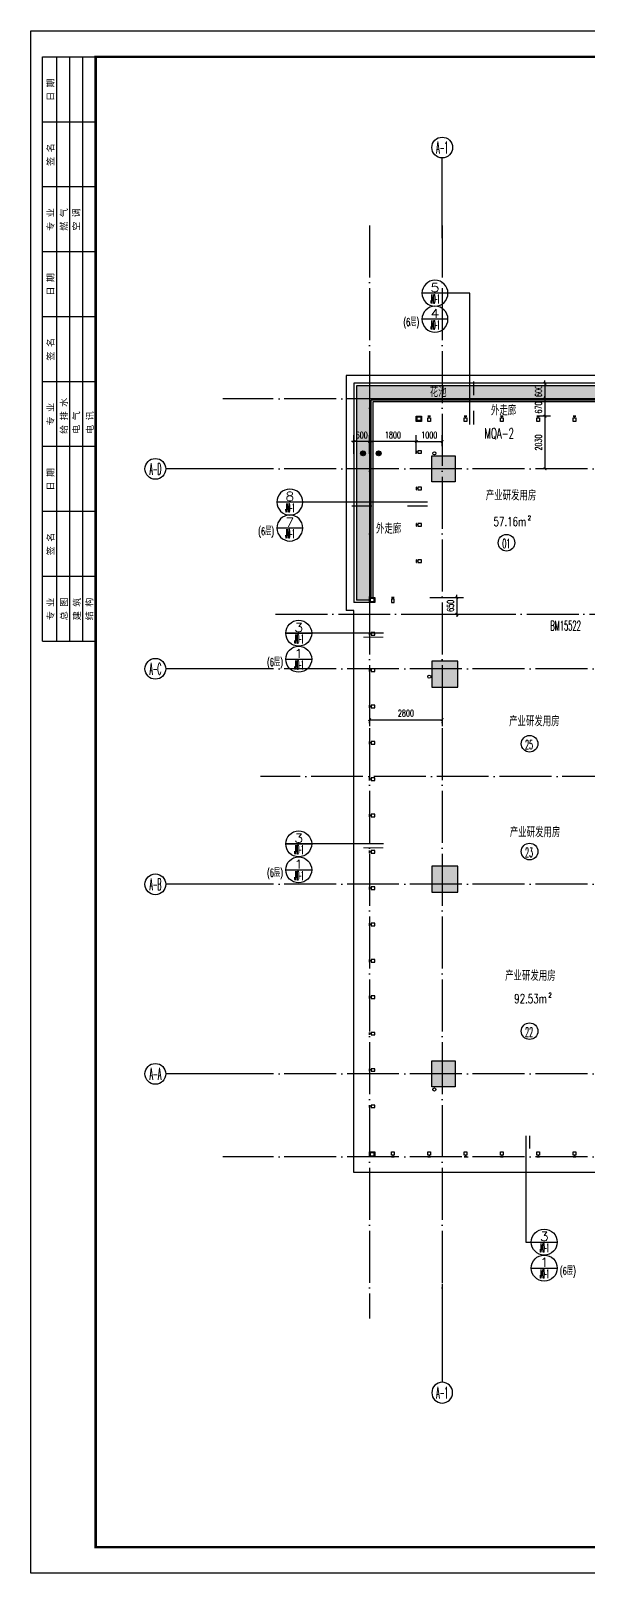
# Model space of a CAD drawing. Extents: x 1980812 to 2578970, y -669191 to 284498.
# Drawn here: x 1980812 to 2002292, y 216202 to 275602 of the extents above; entities that cross this region are included whole.
import ezdxf
from ezdxf.enums import TextEntityAlignment as Align

# ---------------------------------------------------------------- set-up
doc = ezdxf.new("R2010")
doc.units = 0
doc.header["$LTSCALE"] = 1000
doc.header["$MEASUREMENT"] = 0
doc.linetypes.add('DOTE', pattern=[2.42, 2, -0.2, 0.02, -0.2])
for name, color, linetype in [('A-FLOR-LAND', 74, 'Continuous'), ('AXIS', 3, 'Continuous'), ('AXIS_TEXT', 7, 'Continuous'), ('COLU', 6, 'Continuous'), ('COLU_HATCH', 251, 'Continuous'), ('CURTWALL', 2, 'Continuous'), ('dote', 1, 'DOTE'), ('J-A栋塔楼平面图$0$EQUIP_地漏', 255, 'Continuous'), ('J-A栋塔楼平面图$0$VPIPE-废水', 30, 'Continuous'), ('J-A栋塔楼平面图$0$VPIPE-雨水', 141, 'Continuous'), ('TK', 1, 'Continuous'), ('WALL', 4, 'Continuous'), ('WINDOW', 2, 'Continuous'), ('幕墙编号', 14, 'Continuous'), ('房号', 231, 'Continuous'), ('房间名称', 7, 'Continuous'), ('栏杆', 143, 'Continuous'), ('看线', 66, 'Continuous'), ('窗户分隔', 133, 'Continuous'), ('节点', 3, 'Continuous'), ('详细标注', 231, 'Continuous'), ('门窗编号', 56, 'Continuous'), ('门窗编号（回迁图纸）', 56, 'Continuous')]:
    doc.layers.add(name, color=color, linetype=linetype)
doc.styles.add('_TCH_AXIS', font='COMPLEX', dxfattribs={"bigfont": 'GBCBIG'})
doc.styles.add('_TCH_DIM_T3', font='SIMPLEX', dxfattribs={"width": 0.705882, "bigfont": 'GBCBIG'})
doc.styles.add('COMP', font='COMPLEX.shx', dxfattribs={"bigfont": 'hztxt'})
doc.styles.add('COMPLEX', font='COMPLEX')
doc.styles.add('HZF', font='ROMANS2', dxfattribs={"width": 0.7, "bigfont": 'HZDF2'})
doc.styles.add('HZTXTW', font='txtw.shx', dxfattribs={"width": 0.6, "bigfont": 'hztxtw.shx'})
doc.styles.add('SONGTI', font='NSimSun.ttf', dxfattribs={"width": 1.1})
doc.dimstyles.new('_TCH_ARCH&&100', dxfattribs={"dimtxt": 255, "dimasz": 100, "dimexe": 250, "dimexo": 300, "dimgap": 122.5, "dimtad": 1, "dimdec": 0, "dimzin": 0, "dimdsep": 46, "dimtxsty": '_TCH_DIM_T3', "dimblk": 'ARCHTICK', "dimcen": 0.09, "dimclrt": 7, "dimazin": 2, "dimtfac": 1, "dimtdec": 0, "dimtix": 1, "dimtmove": 2, "dimatfit": 3, "dimfxl": 1, "dimtolj": 1, "dimtzin": 0, "dimarcsym": 0})

# ---------------------------------------------------------------- blocks, each defined once
blk = doc.blocks.new('会签栏0821')
at = {"layer": 'TK'}
for p, q in [((115148889, 23475903), (115148889, 23483403)), ((115148889, 23483403), (115150939, 23483403)), ((115149439, 23475903), (115149439, 23483403)), ((115149939, 23475903), (115149939, 23483403)), ((115150439, 23475903), (115150439, 23483403)), ((115150939, 23475903), (115150939, 23483403)), ((115148889, 23480903), (115150939, 23480903)), ((115148889, 23478403), (115150939, 23478403)), ((115148889, 23468403), (115148889, 23475903)), ((115148889, 23475903), (115150939, 23475903)), ((115149439, 23468403), (115149439, 23475903)), ((115149939, 23468403), (115149939, 23475903)), ((115150439, 23468403), (115150439, 23475903)), ((115150939, 23468403), (115150939, 23475903)), ((115148889, 23473403), (115150939, 23473403)), ((115148889, 23470903), (115150939, 23470903)), ((115148889, 23460903), (115148889, 23468403)), ((115148889, 23468403), (115150939, 23468403)), ((115149439, 23460903), (115149439, 23468403)), ((115149939, 23460903), (115149939, 23468403)), ((115150439, 23460903), (115150439, 23468403)), ((115150939, 23460903), (115150939, 23468403)), ((115148889, 23465903), (115150939, 23465903)), ((115148889, 23463403), (115150939, 23463403)), ((115148889, 23460903), (115150939, 23460903))]:
    blk.add_line(p, q, dxfattribs=at)
at = {"layer": 'TK', "style": 'SONGTI'}
for s, p in [('日 期', (115149324, 23481702)), ('签 名', (115149324, 23479202)), ('专 业', (115149324, 23476702)), ('燃 气', (115149842, 23476702)), ('空 调', (115150316, 23476702)), ('日 期', (115149324, 23474202)), ('签 名', (115149324, 23471702)), ('给 排 水', (115149842, 23468880)), ('专 业', (115149324, 23469202)), ('电 气', (115150316, 23468880)), ('电 讯', (115150842, 23468880)), ('日 期', (115149324, 23466702)), ('签 名', (115149324, 23464202)), ('专 业', (115149324, 23461702)), ('总 图', (115149842, 23461702)), ('建 筑', (115150342, 23461702)), ('结 构', (115150816, 23461702))]:
    blk.add_text(s, height=250, rotation=90, dxfattribs=at).set_placement(p)
blk = doc.blocks.new('_ArchTick')
at = {"color": 0, "linetype": 'ByBlock', "const_width": 0.4}
blk.add_lwpolyline([(-0.5, -0.5), (0.5, 0.5)], dxfattribs=at)
blk = doc.blocks.new('*D1496')
at = {"layer": 'Defpoints', "color": 0, "transparency": 16777216}
for p in [(-2800, 1055), (-2800, 277), (-1000, 277)]:
    blk.add_point(p, dxfattribs=at)
at = {"layer": '详细标注', "color": 0, "lineweight": -2, "transparency": 16777216}
for p, q in [((-2800, 577), (-2800, 1305)), ((-1000, 577), (-1000, 1305)), ((-1000, 1055), (-2800, 1055))]:
    blk.add_line(p, q, dxfattribs=at)
at = {"layer": '详细标注', "color": 0, "lineweight": -2, "transparency": 16777216, "xscale": 100, "yscale": 100, "zscale": 100}
for p, rotation in [((-2800, 1055), 180.0000000020159), ((-1000, 1055), 2.015827504919798e-09)]:
    blk.add_blockref('_ArchTick', p, dxfattribs=dict(at, rotation=rotation))
at = {"layer": '详细标注', "color": 7, "transparency": 16777216, "insert": (-1900, 1305), "char_height": 255, "attachment_point": 5, "rotation": 0, "style": '_TCH_DIM_T3'}
blk.add_mtext('\\A1;1800', dxfattribs=at)
blk = doc.blocks.new('*D1497')
at = {"layer": 'Defpoints', "color": 0, "transparency": 16777216}
for p in [(-3400, 1055), (-3400, 277), (-2800, 277)]:
    blk.add_point(p, dxfattribs=at)
at = {"layer": '详细标注', "color": 0, "lineweight": -2, "transparency": 16777216}
for p, q in [((-3400, 577), (-3400, 1305)), ((-2800, 577), (-2800, 1305)), ((-3400, 1055), (-3500, 1055)), ((-2800, 1055), (-3400, 1055)), ((-2800, 1055), (-2700, 1055))]:
    blk.add_line(p, q, dxfattribs=at)
at = {"layer": '详细标注', "color": 0, "lineweight": -2, "transparency": 16777216, "xscale": 100, "yscale": 100, "zscale": 100}
for p, rotation in [((-3400, 1055), 1.867621708955377e-09), ((-2800, 1055), 180.0000000018676)]:
    blk.add_blockref('_ArchTick', p, dxfattribs=dict(at, rotation=rotation))
at = {"layer": '详细标注', "color": 7, "transparency": 16777216, "insert": (-3100, 1305), "char_height": 255, "attachment_point": 5, "rotation": 0, "style": '_TCH_DIM_T3'}
blk.add_mtext('\\A1;600', dxfattribs=at)
blk = doc.blocks.new('*D1498')
at = {"layer": 'Defpoints', "color": 0, "transparency": 16777216}
for p in [(0, 1055), (-1000, 577), (0, 577)]:
    blk.add_point(p, dxfattribs=at)
at = {"layer": '详细标注', "color": 0, "lineweight": -2, "transparency": 16777216}
for p, q in [((-1000, 877), (-1000, 1305)), ((0, 877), (0, 1305)), ((-1000, 1055), (0, 1055))]:
    blk.add_line(p, q, dxfattribs=at)
at = {"layer": '详细标注', "color": 0, "lineweight": -2, "transparency": 16777216, "xscale": 100, "yscale": 100, "zscale": 100, "rotation": 180}
blk.add_blockref('_ArchTick', (-1000, 1055), dxfattribs=at)
at = {"layer": '详细标注', "color": 0, "lineweight": -2, "transparency": 16777216, "xscale": 100, "yscale": 100, "zscale": 100}
blk.add_blockref('_ArchTick', (0, 1055), dxfattribs=at)
at = {"layer": '详细标注', "color": 7, "transparency": 16777216, "insert": (-500, 1305), "char_height": 255, "attachment_point": 5, "style": '_TCH_DIM_T3'}
blk.add_mtext('\\A1;1000', dxfattribs=at)
blk = doc.blocks.new('*D1499')
at = {"layer": 'Defpoints', "color": 0, "transparency": 16777216}
for p in [(-2800, -8900), (0, -8900), (0, -9660)]:
    blk.add_point(p, dxfattribs=at)
at = {"layer": '详细标注', "color": 0, "lineweight": -2, "transparency": 16777216}
for p, q in [((-2800, -9200), (-2800, -9910)), ((0, -9200), (0, -9910)), ((-2800, -9660), (0, -9660))]:
    blk.add_line(p, q, dxfattribs=at)
at = {"layer": '详细标注', "color": 0, "lineweight": -2, "transparency": 16777216, "xscale": 100, "yscale": 100, "zscale": 100, "rotation": 180}
blk.add_blockref('_ArchTick', (-2800, -9660), dxfattribs=at)
at = {"layer": '详细标注', "color": 0, "lineweight": -2, "transparency": 16777216, "xscale": 100, "yscale": 100, "zscale": 100}
blk.add_blockref('_ArchTick', (0, -9660), dxfattribs=at)
at = {"layer": '详细标注', "color": 7, "transparency": 16777216, "insert": (-1400, -9410), "char_height": 255, "attachment_point": 5, "style": '_TCH_DIM_T3'}
blk.add_mtext('\\A1;2800', dxfattribs=at)
blk = doc.blocks.new('*D1511')
at = {"layer": 'Defpoints', "color": 0, "transparency": 16777216}
for p in [(4476, 3300), (3961, 2700), (4476, 2700)]:
    blk.add_point(p, dxfattribs=at)
at = {"layer": '详细标注', "color": 0, "lineweight": -2, "transparency": 16777216}
for p, q in [((4176, 3300), (3711, 3300)), ((3961, 3300), (3961, 3400)), ((3961, 3300), (3961, 2700)), ((4176, 2700), (3711, 2700)), ((3961, 2700), (3961, 2600))]:
    blk.add_line(p, q, dxfattribs=at)
at = {"layer": '详细标注', "color": 0, "lineweight": -2, "transparency": 16777216, "xscale": 100, "yscale": 100, "zscale": 100}
for p, rotation in [((3961, 3300), 270), ((3961, 2700), 90)]:
    blk.add_blockref('_ArchTick', p, dxfattribs=dict(at, rotation=rotation))
at = {"layer": '详细标注', "color": 7, "transparency": 16777216, "insert": (3711, 3000), "char_height": 255, "attachment_point": 5, "rotation": 90, "style": '_TCH_DIM_T3'}
blk.add_mtext('\\A1;600', dxfattribs=at)
blk = doc.blocks.new('*D1512')
at = {"layer": 'Defpoints', "color": 0, "transparency": 16777216}
for p in [(4476, 2700), (3961, 2030), (4476, 2030)]:
    blk.add_point(p, dxfattribs=at)
at = {"layer": '详细标注', "color": 0, "lineweight": -2, "transparency": 16777216}
for p, q in [((4176, 2700), (3711, 2700)), ((3961, 2700), (3961, 2800)), ((3961, 2700), (3961, 2030)), ((4176, 2030), (3711, 2030)), ((3961, 2030), (3961, 1930))]:
    blk.add_line(p, q, dxfattribs=at)
at = {"layer": '详细标注', "color": 0, "lineweight": -2, "transparency": 16777216, "xscale": 100, "yscale": 100, "zscale": 100}
for p, rotation in [((3961, 2700), 270), ((3961, 2030), 90)]:
    blk.add_blockref('_ArchTick', p, dxfattribs=dict(at, rotation=rotation))
at = {"layer": '详细标注', "color": 7, "transparency": 16777216, "insert": (3711, 2365), "char_height": 255, "attachment_point": 5, "rotation": 90, "style": '_TCH_DIM_T3'}
blk.add_mtext('\\A1;670', dxfattribs=at)
blk = doc.blocks.new('*D1513')
at = {"layer": 'Defpoints', "color": 0, "transparency": 16777216}
for p in [(4476, 2030), (3961, 0), (4476, 0)]:
    blk.add_point(p, dxfattribs=at)
at = {"layer": '详细标注', "color": 0, "lineweight": -2, "transparency": 16777216}
for p, q in [((4176, 2030), (3711, 2030)), ((3961, 2030), (3961, 0)), ((4176, 0), (3711, 0))]:
    blk.add_line(p, q, dxfattribs=at)
at = {"layer": '详细标注', "color": 0, "lineweight": -2, "transparency": 16777216, "xscale": 100, "yscale": 100, "zscale": 100}
for p, rotation in [((3961, 2030), 90), ((3961, 0), 270)]:
    blk.add_blockref('_ArchTick', p, dxfattribs=dict(at, rotation=rotation))
at = {"layer": '详细标注', "color": 7, "transparency": 16777216, "insert": (3711, 1015), "char_height": 255, "attachment_point": 5, "rotation": 90, "style": '_TCH_DIM_T3'}
blk.add_mtext('\\A1;2030', dxfattribs=at)
blk = doc.blocks.new('*D1514')
at = {"layer": 'Defpoints', "color": 0, "transparency": 16777216}
for p in [(-782, -4950), (-782, -5600), (566, -5600)]:
    blk.add_point(p, dxfattribs=at)
at = {"layer": '详细标注', "color": 0, "lineweight": -2, "transparency": 16777216}
for p, q in [((-482, -4950), (816, -4950)), ((566, -4950), (566, -4850)), ((566, -4950), (566, -5600)), ((-482, -5600), (816, -5600)), ((566, -5600), (566, -5700))]:
    blk.add_line(p, q, dxfattribs=at)
at = {"layer": '详细标注', "color": 0, "lineweight": -2, "transparency": 16777216, "xscale": 100, "yscale": 100, "zscale": 100}
for p, rotation in [((566, -4950), 270), ((566, -5600), 90)]:
    blk.add_blockref('_ArchTick', p, dxfattribs=dict(at, rotation=rotation))
at = {"layer": '详细标注', "color": 7, "transparency": 16777216, "insert": (316, -5275), "char_height": 255, "attachment_point": 5, "rotation": 90, "style": '_TCH_DIM_T3'}
blk.add_mtext('\\A1;650', dxfattribs=at)
blk = doc.blocks.new('_index')
blk.add_line((-0.5, 0), (0.5, 0))
blk.add_circle((0, 0), 0.5)
at = {"style": 'COMP'}
for tag, width, p, p2 in [('1', 2.333333, (-0.17, 0.05), (0.17, 0.05)), ('-', 1.166667, (-0.17, -0.39), (0.17, -0.39))]:
    blk.add_attdef(tag, text='', height=0.34, dxfattribs=dict(at, width=width)).set_placement(p, p2, align=Align.FIT)
blk = doc.blocks.new('huxingbianhao')
at = {"layer": '房号'}
for centre in [(2478, -2845), (3367, -10586), (3367, -14737), (3367, -21655)]:
    blk.add_circle(centre, 320, dxfattribs=at)
at = {"layer": '房号', "style": 'HZTXTW', "width": 0.506757}
for s, p in [('01', (2314, -3055)), ('25', (3192, -10800)), ('23', (3192, -14951)), ('22', (3192, -21869))]:
    blk.add_text(s, height=358.4, dxfattribs=at).set_placement(p)
blk = doc.blocks.new('4~10层墙柱')
at = {"layer": 'COLU_HATCH'}
h = blk.add_hatch(color=256, dxfattribs=at)
h.dxf.hatch_style = 1
h.paths.add_polyline_path([(53902, -1180698), (53902, -1179798), (54902, -1179798), (54902, -1180698)])
h = blk.add_hatch(color=256, dxfattribs=at)
h.dxf.hatch_style = 1
h.paths.add_polyline_path([(61802, -1179698), (61802, -1180698), (62802, -1180698), (62802, -1179698)])
h = blk.add_hatch(color=256, dxfattribs=at)
h.dxf.hatch_style = 1
h.paths.add_polyline_path([(69702, -1179698), (69702, -1180698), (70702, -1180698), (70702, -1179698)])
h = blk.add_hatch(color=256, dxfattribs=at)
h.dxf.hatch_style = 1
h.paths.add_polyline_path([(77202, -1180698), (77202, -1179798), (78202, -1179798), (78202, -1180698)])
at = {"layer": 'COLU'}
for points in [[(53902, -1180698), (53902, -1179798), (54902, -1179798), (54902, -1180698)], [(61802, -1179698), (61802, -1180698), (62802, -1180698), (62802, -1179698)], [(69702, -1179698), (69702, -1180698), (70702, -1180698), (70702, -1179698)], [(77202, -1180698), (77202, -1179798), (78202, -1179798), (78202, -1180698)]]:
    blk.add_lwpolyline(points, close=True, dxfattribs=at)
blk = doc.blocks.new('J-A栋塔楼平面图$0$$TwtSys$00000141')
for p, q in [((-94, 8), (-10, 92)), ((-94, 8), (-10, 92)), ((-87, -35), (35, 87)), ((-87, -35), (35, 87)), ((-66, -66), (66, 66)), ((-66, -66), (66, 66)), ((-32, -87), (88, 33)), ((-32, -87), (88, 33)), ((11, -92), (92, -11)), ((11, -92), (92, -11))]:
    blk.add_line(p, q)
blk.add_circle((0, 0), 94)
blk.add_circle((0, 0), 94)
blk = doc.blocks.new('J-A栋塔楼平面图$0$A$C67AB3AD5')
at = {"layer": 'J-A栋塔楼平面图$0$VPIPE-废水', "linetype": 'Continuous'}
blk.add_circle((-300, 600), 60, dxfattribs=at)
at = {"layer": 'J-A栋塔楼平面图$0$VPIPE-雨水', "linetype": 'Continuous'}
for centre in [(-500, -8000), (-300, -23900)]:
    blk.add_circle(centre, 60, dxfattribs=at)
at = {"layer": 'J-A栋塔楼平面图$0$EQUIP_地漏'}
for p in [(-3050, 600), (-2450, 600)]:
    blk.add_blockref('J-A栋塔楼平面图$0$$TwtSys$00000141', p, dxfattribs=at)
blk = doc.blocks.new('sshsgrs')
at = {"layer": '门窗编号（回迁图纸）', "style": 'HZTXTW', "width": 0.5}
blk.add_text('BM15522', height=380, dxfattribs=at).set_placement((2000831, 252506))
blk = doc.blocks.new('strhsrthstr')
at = {"layer": '门窗编号'}
blk.add_blockref('sshsgrs', (0, 0), dxfattribs=at)
blk = doc.blocks.new('_AXISO')
blk.add_circle((0, 0), 0.5)
at = {"layer": 'AXIS_TEXT', "style": 'COMPLEX', "width": 1.041667}
blk.add_attdef('A', text='', height=0.56, dxfattribs=at).set_placement((-0.25, -0.28), (0.25, -0.28), align=Align.FIT)
blk = doc.blocks.new('竖梃0903')
at = {"layer": '窗户分隔'}
blk.add_line((115028288, 22648046), (115028222, 22648046), dxfattribs=at)
for points in [[(115028222, 22648096), (115028225, 22648096), (115028225, 22647996), (115028222, 22647996)], [(115028288, 22648096), (115028422, 22648096), (115028422, 22647996), (115028288, 22647996)]]:
    blk.add_lwpolyline(points, close=True, dxfattribs=at)
blk = doc.blocks.new('A$C40541402')
at = {"layer": 'A-FLOR-LAND'}
h = blk.add_hatch(dxfattribs=at)
h.set_pattern_fill('GRASS', color=256, scale=50)
h.set_pattern_definition([(90, (-3008715.91, 233640.35), (-99.7795475, 99.7795475), [26.458066, -173.101015]), (45, (-3008715.91, 233640.35), (-99.7796155, 99.7796155), [26.458066, -114.651615]), (135, (-3008715.91, 233640.35), (-99.7796155, -99.7796155), [26.458066, -114.651615])])
h.paths.add_polyline_path([(-3300, -5050), (-3300, 3200), (14550, 3200), (14550, 2700), (-2800, 2700), (-2800, -5050)])
at = {"layer": 'CURTWALL'}
for points in [[(-1000, 2030), (-800, 2030), (-800, 1830), (-1000, 1830)], [(-970, 2000), (-830, 2000), (-830, 1860), (-970, 1860)], [(-2800, -4950), (-2600, -4950), (-2600, -5150), (-2800, -5150)], [(-2770, -4980), (-2630, -4980), (-2630, -5120), (-2770, -5120)], [(-2800, -26300), (-2600, -26300), (-2600, -26500), (-2800, -26500)], [(-2770, -26330), (-2630, -26330), (-2630, -26470), (-2770, -26470)]]:
    blk.add_lwpolyline(points, close=True, dxfattribs=at)
at = {"layer": 'dote'}
blk.add_line((-6421, -5600), (41785.7, -5600), dxfattribs=at)
at = {"layer": '栏杆'}
for p, q in [((14450, 2700), (-2800, 2700)), ((-2800, 2700), (-2800, -5050)), ((-2750, 2650), (-2750, -4950)), ((14450, 2650), (-2750, 2650)), ((-2680, 2580), (-2680, -4950)), ((14450, 2580), (-2680, 2580))]:
    blk.add_line(p, q, dxfattribs=at)
at = {"layer": '看线'}
for p, q in [((14650, 3300), (-3400, 3300)), ((-3400, 3300), (-3400, -5150)), ((14550, 3200), (-3300, 3200)), ((-3300, 3200), (-3300, -5050)), ((-2800, -5150), (-3400, -5150)), ((-2800, -5050), (-3300, -5050))]:
    blk.add_line(p, q, dxfattribs=at)
at = {"layer": '详细标注'}
for p1, p2, distance, picture, middle in [((4476.1, 3300), (4476.1, 2700), -515, '*D1511', (3711.1, 3000)), ((4476.1, 2700), (4476.1, 2030), -515, '*D1512', (3711.1, 2365)), ((4476.1, 2030), (4476.1, 0), -515, '*D1513', (3711.1, 1015)), ((-2800, 276.9), (-3400, 276.9), -778.5, '*D1497', (-3100, 1305.4)), ((-1000, 276.9), (-2800, 276.9), -778.5, '*D1496', (-1900, 1305.4)), ((-1000, 576.9), (0, 576.9), 478.5, '*D1498', (-500, 1305.4)), ((-782, -4950), (-782, -5600), 1348.2, '*D1514', (316.2, -5275)), ((-2800, -8900), (0, -8900), -760.1, '*D1499', (-1400, -9410.1))]:
    dim = blk.add_aligned_dim(p1=p1, p2=p2, distance=distance, dimstyle='_TCH_ARCH&&100', dxfattribs=at)
    dim.commit()
    dim.dimension.update_dxf_attribs({"geometry": picture, "text_midpoint": middle})

msp = doc.modelspace()

# ---------------------------------------------------------------- linework, layer by layer
at = {"layer": 'AXIS'}
for p, q in [((1996666.5, 267617.9), (1996666.5, 270708.7)), ((1989843, 258731.5), (1986011.9, 258731.5)), ((1989843, 251031.5), (1986011.9, 251031.5)), ((1989843, 242731.5), (1986011.9, 242731.5)), ((1989843, 235431.5), (1986011.9, 235431.5)), ((1996666.5, 227347.6), (1996666.5, 223553.2))]:
    msp.add_line(p, q, dxfattribs=at)
at = {"layer": 'dote'}
for p, q in [((1993866.5, 268108.7), (1993866.5, 226007.8)), ((1996666.5, 268108.7), (1996666.5, 226007.8)), ((2053077.2, 261431.5), (1988210.3, 261431.5)), ((2053079.9, 258731.5), (1988213, 258731.5)), ((2053079.9, 251031.5), (1988213, 251031.5)), ((2005712.7, 246881.5), (1989668.7, 246881.5)), ((2053079.9, 242731.5), (1988213, 242731.5)), ((2053079.9, 235431.5), (1988213, 235431.5)), ((2053079.9, 232231.5), (1988213, 232231.5))]:
    msp.add_line(p, q, dxfattribs=at)
at = {"layer": 'TK'}
for points in [[(1980812.3, 275602.3), (2064912.3, 275602.3), (2064912.3, 216202.3), (1980812.3, 216202.3)], [(1983312.3, 274602.3), (2055912.3, 274602.3), (2055912.3, 217202.3), (1983312.3, 217202.3)]]:
    msp.add_lwpolyline(points, close=True, dxfattribs=at)
at = {"layer": 'TK', "const_width": 100}
msp.add_lwpolyline([(2063912.3, 217202.3), (2063912.3, 274602.3), (1983312.3, 274602.3), (1983312.3, 217202.3)], close=True, dxfattribs=at)
at = {"layer": '看线', "color": 2}
for p, q in [((2011616.5, 262331.5), (1992966.5, 262331.5)), ((1992966.5, 262331.5), (1992966.5, 253281.5))]:
    msp.add_line(p, q, dxfattribs=at)
msp.add_lwpolyline([(2046466.5, 240181.5), (2046466.5, 231331.5), (2028316.5, 231331.5), (2028316.5, 231631.5), (1993266.5, 231631.5), (1993266.5, 253281.5), (1992966.5, 253281.5)], dxfattribs=at)
at = {"layer": '节点'}
for p, q in [((1997731.6, 265495.3), (1996887.1, 265495.3)), ((1997731.6, 260437.2), (1997731.6, 265495.3)), ((1996103.1, 257453.9), (1990578.7, 257453.9)), ((1994402.2, 244287.3), (1990636.1, 244287.3)), ((1999891.3, 233047.3), (1999891.3, 228951.9)), ((1999891.3, 228951.9), (2000735.8, 228951.9))]:
    msp.add_line(p, q, dxfattribs=at)
at = {"layer": '节点', "color": 3, "ltscale": 0.5}
msp.add_line((1994402.2, 252400.5), (1990636.1, 252400.5), dxfattribs=at)
at = {"layer": '节点', "ltscale": 0.5, "const_width": 50}
for points in [[(1997881.6, 261568.3), (1997881.6, 262103.5)], [(1997881.6, 260437.2), (1997881.6, 260972.5)], [(1993957.9, 257303.9), (1993179.9, 257303.9)], [(1996103.1, 257303.9), (1995325.1, 257303.9)], [(1994402.2, 252250.5), (1993624.2, 252250.5)], [(1994402.2, 244137.3), (1993624.2, 244137.3)], [(2000041.3, 233047.3), (2000041.3, 232547.3)]]:
    msp.add_lwpolyline(points, dxfattribs=at)

# ---------------------------------------------------------------- block references
at = {"layer": 'AXIS'}
ref = msp.add_blockref('_AXISO', (1996666.5, 271108.7), dxfattribs=dict(at, xscale=800, yscale=800, zscale=800))
ref.add_attrib('A', 'A-1', dxfattribs={"layer": 'AXIS_TEXT', "height": 452.55, "style": '_TCH_AXIS', "width": 0.375}).set_placement((1996440.2, 270882.4), (1996892.8, 270882.4), align=Align.FIT)
ref = msp.add_blockref('_AXISO', (1985611.9, 258731.5), dxfattribs=dict(at, xscale=800, yscale=800, zscale=800))
ref.add_attrib('A', 'A-D', dxfattribs={"layer": 'AXIS_TEXT', "height": 452.55, "style": '_TCH_AXIS', "width": 0.328125}).set_placement((1985385.7, 258505.2), (1985838.2, 258505.2), align=Align.FIT)
ref = msp.add_blockref('_AXISO', (1985611.9, 251031.5), dxfattribs=dict(at, xscale=800, yscale=800, zscale=800))
ref.add_attrib('A', 'A-C', dxfattribs={"layer": 'AXIS_TEXT', "height": 452.55, "style": '_TCH_AXIS', "width": 0.33871}).set_placement((1985385.7, 250805.2), (1985838.2, 250805.2), align=Align.FIT)
ref = msp.add_blockref('_AXISO', (1985611.9, 242731.5), dxfattribs=dict(at, xscale=800, yscale=800, zscale=800))
ref.add_attrib('A', 'A-B', dxfattribs={"layer": 'AXIS_TEXT', "height": 452.55, "style": '_TCH_AXIS', "width": 0.328125}).set_placement((1985385.7, 242505.2), (1985838.2, 242505.2), align=Align.FIT)
ref = msp.add_blockref('_AXISO', (1985611.9, 235431.5), dxfattribs=dict(at, xscale=800, yscale=800, zscale=800))
ref.add_attrib('A', 'A-A', dxfattribs={"layer": 'AXIS_TEXT', "height": 452.55, "style": '_TCH_AXIS', "width": 0.323077}).set_placement((1985385.7, 235205.2), (1985838.2, 235205.2), align=Align.FIT)
ref = msp.add_blockref('_AXISO', (1996666.5, 223153.2), dxfattribs=dict(at, xscale=-800, yscale=800, zscale=800, rotation=180))
ref.add_attrib('A', 'A-1', dxfattribs={"layer": 'AXIS_TEXT', "height": 452.55, "style": '_TCH_AXIS', "width": 0.375}).set_placement((1996440.2, 222926.9), (1996892.8, 222926.9), align=Align.FIT)
at = {"layer": 'COLU', "rotation": 270}
msp.add_blockref('4~10层墙柱', (3176964.6, 313133.3), dxfattribs=at)
at = {"layer": 'J-A栋塔楼平面图$0$VPIPE-雨水'}
msp.add_blockref('J-A栋塔楼平面图$0$A$C67AB3AD5', (1996666.5, 258731.5), dxfattribs=at)
at = {"layer": 'TK'}
msp.add_blockref('会签栏0821', (-113167626.7, -23208800.7), dxfattribs=at)
at = {"layer": 'WALL'}
msp.add_blockref('A$C40541402', (1996666.5, 258731.5), dxfattribs=at)
at = {"layer": 'WINDOW'}
for p, rotation in [((-20651879.3, 115288983.2), 270), ((-20650479.3, 115288983.2), 270), ((-20649079.3, 115288983.2), 270), ((-20647679.3, 115288983.2), 270), ((-20646279.3, 115288983.2), 270), ((24642812.3, -114795990.3), 90), ((24644212.3, -114795990.3), 90), ((24645612.3, -114795990.3), 90), ((24647012.3, -114795990.3), 90), ((24648412.3, -114795990.3), 90), ((24649812.3, -114795990.3), 90)]:
    msp.add_blockref('竖梃0903', p, dxfattribs=dict(at, rotation=rotation))
at = {"layer": 'WINDOW', "xscale": -1}
for p, rotation in [((-113032555.2, 22907427.3), 180), ((-113032555.2, 22906027.3), 180), ((-113032555.2, 22904627.3), 180), ((-113032555.2, 22903227.3), 180), ((24642812.3, 115282003.2), 90), ((-113034355.2, 22900427.3), 180), ((-113034355.2, 22899027.3), 180), ((-113034355.2, 22897627.3), 180), ((-113034355.2, 22896227.3), 180), ((-113034355.2, 22894827.3), 180), ((-113034355.2, 22893427.3), 180), ((-113034355.2, 22892027.3), 180), ((-113034355.2, 22890627.3), 180), ((-113034355.2, 22889227.3), 180), ((-113034355.2, 22887827.3), 180), ((-113034355.2, 22886427.3), 180), ((-113034355.2, 22885027.3), 180), ((-113034355.2, 22883627.3), 180), ((-113034355.2, 22882227.3), 180)]:
    msp.add_blockref('竖梃0903', p, dxfattribs=dict(at, rotation=rotation))
at = {"layer": '房号'}
msp.add_blockref('huxingbianhao', (1996666.5, 258731.5), dxfattribs=at)
at = {"layer": '节点', "ltscale": 0.5}
ref = msp.add_blockref('_index', (1996387.1, 265495.3), dxfattribs=dict(at, xscale=-1000.000000050349, yscale=1000.000000050349, zscale=1000.000000050349))
ref.add_attrib('1', '5', dxfattribs={"layer": '0', "height": 340, "style": 'COMP', "width": 1.5}).set_placement((1996217.1, 265545.3), (1996557.1, 265545.3), align=Align.FIT)
ref.add_attrib('-', 'JAD-1', dxfattribs={"layer": '0', "height": 340, "style": 'COMP', "width": 0.225806}).set_placement((1996217.1, 265105.3), (1996557.1, 265105.3), align=Align.FIT)
ref = msp.add_blockref('_index', (1996387.1, 264495.3), dxfattribs=dict(at, xscale=-1000.000000050349, yscale=1000.000000050349, zscale=1000.000000050349))
ref.add_attrib('1', '4', dxfattribs={"layer": '0', "height": 340, "style": 'COMP', "width": 1.3125}).set_placement((1996217.1, 264545.3), (1996557.1, 264545.3), align=Align.FIT)
ref.add_attrib('-', 'JAD-1', dxfattribs={"layer": '0', "height": 340, "style": 'COMP', "width": 0.225806}).set_placement((1996217.1, 264105.3), (1996557.1, 264105.3), align=Align.FIT)
ref = msp.add_blockref('_index', (1990794.1, 257453.9), dxfattribs=dict(at, xscale=-1000.000000050349, yscale=1000.000000050349, zscale=1000.000000050349))
ref.add_attrib('1', '8', dxfattribs={"layer": '0', "height": 340, "style": 'COMP', "width": 1.5}).set_placement((1990624.1, 257503.9), (1990964.1, 257503.9), align=Align.FIT)
ref.add_attrib('-', 'JAD-1', dxfattribs={"layer": '0', "height": 340, "style": 'COMP', "width": 0.225806}).set_placement((1990624.1, 257063.9), (1990964.1, 257063.9), align=Align.FIT)
ref = msp.add_blockref('_index', (1990794.1, 256453.9), dxfattribs=dict(at, xscale=-1000.000000050349, yscale=1000.000000050349, zscale=1000.000000050349))
ref.add_attrib('1', '7', dxfattribs={"layer": '0', "height": 340, "style": 'COMP', "width": 1.5}).set_placement((1990624.1, 256503.9), (1990964.1, 256503.9), align=Align.FIT)
ref.add_attrib('-', 'JAD-1', dxfattribs={"layer": '0', "height": 340, "style": 'COMP', "width": 0.225806}).set_placement((1990624.1, 256063.9), (1990964.1, 256063.9), align=Align.FIT)
at = {"layer": '节点', "color": 3, "ltscale": 0.5}
ref = msp.add_blockref('_index', (1991136.1, 252400.5), dxfattribs=dict(at, xscale=1000.000000050349, yscale=1000.000000050349, zscale=1000.000000050349))
ref.add_attrib('1', '3', dxfattribs={"layer": '0', "height": 340, "rotation": 360, "style": 'COMP', "width": 1.5}).set_placement((1990966.1, 252450.5), (1991306.1, 252450.5), align=Align.FIT)
ref.add_attrib('-', 'JAD-1', dxfattribs={"layer": '0', "height": 340, "style": 'COMP', "width": 0.225806}).set_placement((1990966.1, 252010.5), (1991306.1, 252010.5), align=Align.FIT)
ref = msp.add_blockref('_index', (1991136.1, 251400.5), dxfattribs=dict(at, xscale=1000.000000050349, yscale=1000.000000050349, zscale=1000.000000050349))
ref.add_attrib('1', '1', dxfattribs={"layer": '0', "height": 340, "rotation": 360, "style": 'COMP', "width": 2.333333}).set_placement((1990966.1, 251450.5), (1991306.1, 251450.5), align=Align.FIT)
ref.add_attrib('-', 'JAD-1', dxfattribs={"layer": '0', "height": 340, "style": 'COMP', "width": 0.225806}).set_placement((1990966.1, 251010.5), (1991306.1, 251010.5), align=Align.FIT)
ref = msp.add_blockref('_index', (1991136.1, 244287.3), dxfattribs=dict(at, xscale=1000.000000050349, yscale=1000.000000050349, zscale=1000.000000050349))
ref.add_attrib('1', '3', dxfattribs={"layer": '0', "height": 340, "rotation": 360, "style": 'COMP', "width": 1.5}).set_placement((1990966.1, 244337.3), (1991306.1, 244337.3), align=Align.FIT)
ref.add_attrib('-', 'JAD-1', dxfattribs={"layer": '0', "height": 340, "style": 'COMP', "width": 0.225806}).set_placement((1990966.1, 243897.3), (1991306.1, 243897.3), align=Align.FIT)
ref = msp.add_blockref('_index', (1991136.1, 243287.3), dxfattribs=dict(at, xscale=1000.000000050349, yscale=1000.000000050349, zscale=1000.000000050349))
ref.add_attrib('1', '1', dxfattribs={"layer": '0', "height": 340, "rotation": 360, "style": 'COMP', "width": 2.333333}).set_placement((1990966.1, 243337.3), (1991306.1, 243337.3), align=Align.FIT)
ref.add_attrib('-', 'JAD-1', dxfattribs={"layer": '0', "height": 340, "style": 'COMP', "width": 0.225806}).set_placement((1990966.1, 242897.3), (1991306.1, 242897.3), align=Align.FIT)
at = {"layer": '节点', "ltscale": 0.5}
ref = msp.add_blockref('_index', (2000598.8, 228951.9), dxfattribs=dict(at, xscale=1000.000000050349, yscale=1000.000000050349, zscale=1000.000000050349))
ref.add_attrib('1', '3', dxfattribs={"layer": '0', "height": 340, "rotation": 360, "style": 'COMP', "width": 1.5}).set_placement((2000428.8, 229001.9), (2000768.8, 229001.9), align=Align.FIT)
ref.add_attrib('-', 'JAD-1', dxfattribs={"layer": '0', "height": 340, "style": 'COMP', "width": 0.225806}).set_placement((2000428.8, 228561.9), (2000768.8, 228561.9), align=Align.FIT)
ref = msp.add_blockref('_index', (2000598.8, 227951.9), dxfattribs=dict(at, xscale=1000.000000050349, yscale=1000.000000050349, zscale=1000.000000050349))
ref.add_attrib('1', '1', dxfattribs={"layer": '0', "height": 340, "rotation": 360, "style": 'COMP', "width": 2.333333}).set_placement((2000428.8, 228001.9), (2000768.8, 228001.9), align=Align.FIT)
ref.add_attrib('-', 'JAD-1', dxfattribs={"layer": '0', "height": 340, "style": 'COMP', "width": 0.225806}).set_placement((2000428.8, 227561.9), (2000768.8, 227561.9), align=Align.FIT)
at = {"layer": '门窗编号（回迁图纸）'}
msp.add_blockref('strhsrthstr', (0, 0), dxfattribs=at)

# ---------------------------------------------------------------- texts
at = {"layer": '幕墙编号', "style": 'HZTXTW', "width": 0.6}
msp.add_text('MQA-2', height=400, rotation=0.000571, dxfattribs=at).set_placement((1998864, 260102), align=Align.MIDDLE_CENTER)
at = {"layer": '房间名称', "style": 'HZTXTW', "width": 0.6}
for s, height, rotation, p in [('(6层)', 300, 359.999429, (1995476.3, 264384.3)), ('花池', 400, 0.000571, (1996512.1, 261697.5)), ('外走廊', 400, 0.000571, (1999030.6, 260990.7)), ('产业研发用房', 400, 0.000571, (1999318.8, 257715.4)), ('外走廊', 400, 0.000571, (1994601.7, 256434.9)), ('(6层)', 300, 0.000571, (1989882.1, 256330.5)), ('(6层)', 300, 0.000571, (1990224.1, 251289.5)), ('产业研发用房', 400, 0.000571, (2000217, 249019)), ('产业研发用房', 400, 0.000571, (2000244, 244744)), ('(6层)', 300, 0.000571, (1990224.1, 243176.3)), ('产业研发用房', 400, 0.000571, (2000063, 239216.4)), ('(6层)', 300, 0.000571, (2001509.5, 227840.9))]:
    msp.add_text(s, height=height, rotation=rotation, dxfattribs=at).set_placement(p, align=Align.MIDDLE_CENTER)
at = {"layer": '房间名称', "style": 'HZF', "width": 0.7}
for s, height, p in [('57.16m', 350, (1999275.4, 256703.5)), ('2', 175, (2000027.6, 256841.5)), ('92.53m', 350, (2000071.7, 238327.6)), ('2', 175, (2000823.9, 238465.6))]:
    msp.add_text(s, height=height, dxfattribs=at).set_placement(p, align=Align.MIDDLE_CENTER)

doc.saveas('drawing.dxf')
